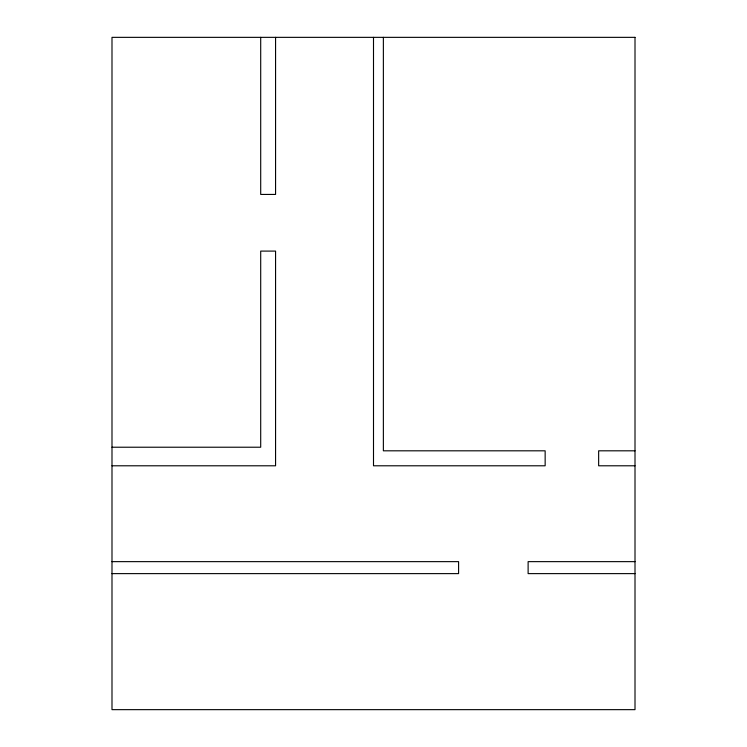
<?xml version="1.0" encoding="UTF-8"?>
<svg xmlns="http://www.w3.org/2000/svg" width="747" height="747" viewBox="0 0 747 747"><rect width="100%" height="100%" fill="white"/><g stroke="black" fill="none" stroke-linecap="round" stroke-linejoin="round"><path stroke-width="1.12" d="M111.994 447.22L260.703 447.22L260.703 251.095L275.568 251.095L275.568 465.792L111.994 465.792M635.006 450.815L598.646 450.815L598.646 465.792L635.006 465.792M111.994 561.641L458.593 561.641L458.593 573.621L111.994 573.621M635.006 561.641L528.12 561.641L528.12 573.621L635.006 573.621M383.37 37.35L383.37 450.815L545.151 450.815L545.151 465.792L373.5 465.792L373.5 37.35M275.568 37.35L275.568 194.435L260.703 194.435L260.703 37.35M635.006 37.35L111.994 37.35L111.994 709.65L635.006 709.65L635.006 37.35"/></g></svg>
